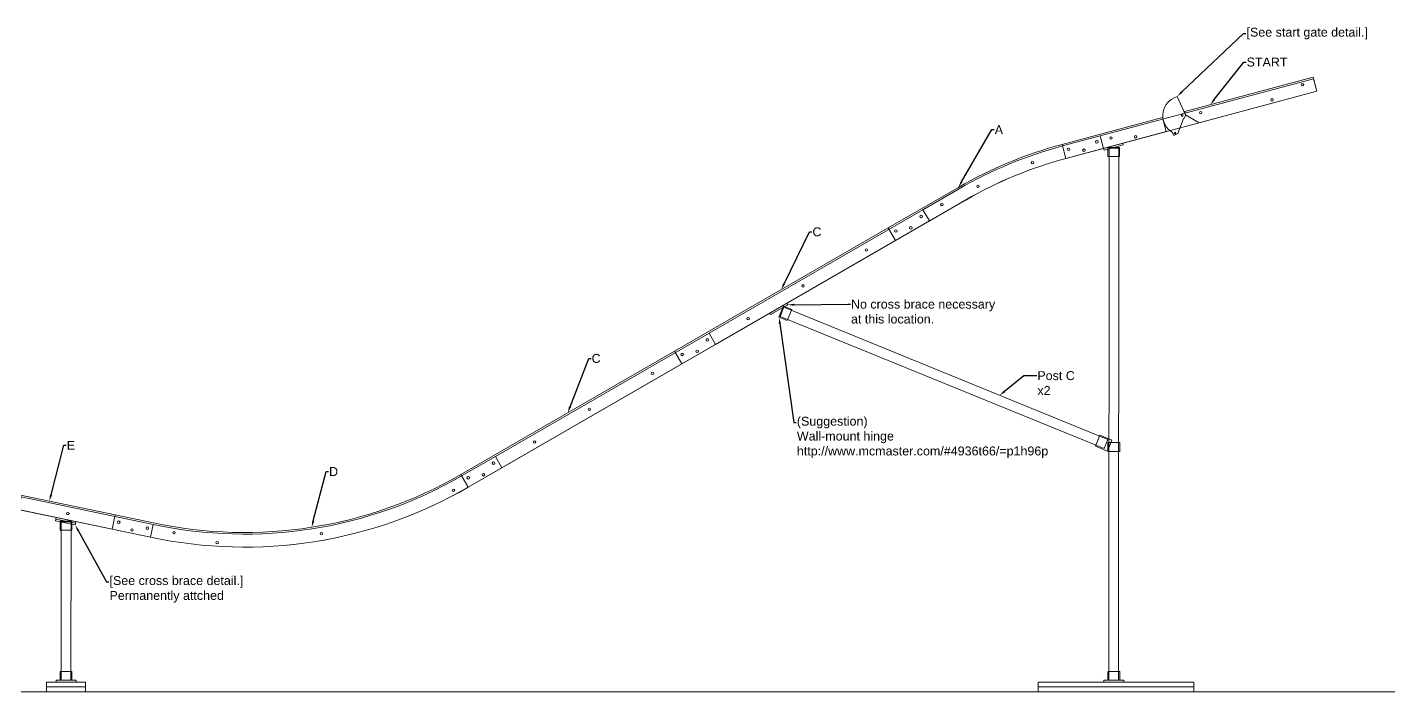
# Model space of a CAD drawing. Header units: millimetres. Extents: x 0 to 39105, y 0 to 9815.
# Drawn here: x 28908 to 34232, y 3670 to 6268 of the extents above; entities that cross this region are included whole.
import ezdxf
from ezdxf import colors
from ezdxf.entities.mleader import LeaderData, LeaderLine
from ezdxf.math import Vec2, Vec3

# ---------------------------------------------------------------- set-up
doc = ezdxf.new("R2010")
doc.units = ezdxf.units.MM
for name, color, linetype, lineweight in [('newTrack', 7, 'Continuous', 20), ('notes', 7, 'Continuous', 20), ('registration marking', 7, 'Continuous', 20)]:
    doc.layers.add(name, color=color, linetype=linetype, lineweight=lineweight)
doc.styles.add('Arial', font='arial.ttf')

# ---------------------------------------------------------------- blocks, each defined once
blk = doc.blocks.new('*U24')
at = {"layer": 'newTrack'}
blk.add_circle((0, 0), 0.2, dxfattribs=at)
blk = doc.blocks.new('attachmentPoints_0.4_diameter')
for p in [(-2.25, 0.75), (0, 0), (2.25, 0.75)]:
    blk.add_blockref('*U24', p)
blk = doc.blocks.new('A2')
at = {"layer": 'newTrack'}
blk.add_lwpolyline([(1551.68, -1549.83), (1556.83, -1546.86), (1562.47, -1543.61, -0.065543), (1578.44, -1536.99), (1579.03, -1539.16, 0.065543), (1563.59, -1545.55), (1557.96, -1548.81), (1552.81, -1551.78)], format="xyb", close=True, dxfattribs=at)
at = {"layer": 'registration marking', "color": 7, "transparency": 33554687}
for centre in [(1573.88, -1539.8), (1565.48, -1543.45), (1559.93, -1546.26)]:
    blk.add_circle(centre, 0.19, dxfattribs=at)
at = {"rotation": 29.99999995973561}
blk.add_blockref('attachmentPoints_0.4_diameter', (1555.16, -1549.85), dxfattribs=at)
blk = doc.blocks.new('A1')
at = {"layer": 'newTrack'}
blk.add_lwpolyline([(1540.05, -1538.54), (1539.05, -1536.81), (1544.63, -1533.58, -0.065543), (1560.55, -1526.99), (1566.35, -1525.44), (1566.86, -1527.37), (1561.07, -1528.92, 0.065543), (1545.63, -1535.32)], format="xyb", close=True, dxfattribs=at)
at = {"layer": 'registration marking', "color": 7, "transparency": 33554687}
for centre in [(1555.93, -1529.56), (1547.53, -1533.21), (1541.98, -1536.02)]:
    blk.add_circle(centre, 0.19, dxfattribs=at)
at = {"rotation": 15.00000002089087}
blk.add_blockref('attachmentPoints_0.4_diameter', (1563.84, -1527.66), dxfattribs=at)
blk = doc.blocks.new('C1')
at = {"layer": 'newTrack'}
blk.add_lwpolyline([(1541.11, -1570.67), (1508.2, -1589.67), (1507.2, -1587.94), (1540.11, -1568.94)], close=True, dxfattribs=at)
at = {"layer": 'registration marking', "color": 7, "transparency": 33554687}
for centre in [(1531.39, -1575.14), (1521.66, -1580.67), (1513.22, -1585.71)]:
    blk.add_circle(centre, 0.19, dxfattribs=at)
at = {"rotation": 29.99999995973561}
blk.add_blockref('attachmentPoints_0.4_diameter', (1538.26, -1571.74), dxfattribs=at)
blk = doc.blocks.new('C2')
at = {"layer": 'newTrack'}
blk.add_lwpolyline([(1485.86, -1583.83), (1518.77, -1564.83), (1519.9, -1566.78), (1486.99, -1585.78)], close=True, dxfattribs=at)
at = {"layer": 'registration marking', "color": 7, "transparency": 33554687}
for centre in [(1515.38, -1568.25), (1505.65, -1573.78), (1497.2, -1578.82)]:
    blk.add_circle(centre, 0.19, dxfattribs=at)
at = {"rotation": 29.99999995973561}
blk.add_blockref('attachmentPoints_0.4_diameter', (1489.34, -1583.85), dxfattribs=at)
blk = doc.blocks.new('D1')
at = {"layer": 'newTrack'}
blk.add_lwpolyline([(1504.86, -1453.9, 0.186063), (1552.35, -1446.45), (1557.54, -1443.45), (1558.54, -1445.18), (1553.35, -1448.18, -0.186038), (1504.44, -1455.86), (1504.85, -1453.9)], format="xyb", close=True, dxfattribs=at)
at = {"layer": 'registration marking', "color": 7, "transparency": 33554687}
for centre in [(1551.09, -1448.65), (1508.08, -1455.18), (1514.72, -1456.71), (1530.76, -1455.34)]:
    blk.add_circle(centre, 0.19, dxfattribs=at)
at = {"rotation": 29.99999995973561}
blk.add_blockref('attachmentPoints_0.4_diameter', (1555.7, -1446.25), dxfattribs=at)
blk = doc.blocks.new('D2')
at = {"layer": 'newTrack'}
blk.add_lwpolyline([(1438.09, -1496.21), (1432.21, -1494.98), (1432.67, -1492.78), (1438.55, -1494.01, 0.186066), (1485.86, -1486.58), (1486.99, -1488.53, -0.186038)], format="xyb", close=True, dxfattribs=at)
at = {"layer": 'registration marking', "color": 7, "transparency": 33554687}
for centre in [(1484.73, -1489), (1441.72, -1495.52), (1464.4, -1495.69), (1448.36, -1497.06)]:
    blk.add_circle(centre, 0.19, dxfattribs=at)
at = {"rotation": 348.2202802125964}
blk.add_blockref('attachmentPoints_0.4_diameter', (1435.25, -1495.11), dxfattribs=at)
blk = doc.blocks.new('E1')
at = {"layer": 'newTrack'}
blk.add_lwpolyline([(1438.49, -1591.5), (1418.19, -1587.27), (1417.79, -1589.23), (1438.09, -1593.46), (1438.49, -1591.5)], dxfattribs=at)
at = {"layer": 'registration marking', "color": 7, "transparency": 33554687}
blk.add_circle((1425.36, -1589.84), 0.19, dxfattribs=at)
at = {"rotation": 348.2202802125964}
blk.add_blockref('attachmentPoints_0.4_diameter', (1435.25, -1592.36), dxfattribs=at)
blk = doc.blocks.new('E2')
at = {"layer": 'newTrack'}
blk.add_lwpolyline([(1389.4, -1560.52), (1388.94, -1562.73), (1409.24, -1566.96), (1409.7, -1564.76)], close=True, dxfattribs=at)
at = {"layer": 'registration marking', "color": 7, "transparency": 33554687}
blk.add_circle((1402.39, -1564.56), 0.19, dxfattribs=at)
at = {"rotation": 348.2202802125964}
blk.add_blockref('attachmentPoints_0.4_diameter', (1391.98, -1562.85), dxfattribs=at)
blk = doc.blocks.new('BASE-BLOCK')
at = {"layer": 'notes'}
for points in [[(1157.03, -575.46), (1163.03, -575.46), (1163.03, -574.71), (1157.03, -574.71)], [(1157.03, -576.21), (1163.03, -576.21), (1163.03, -575.46), (1157.03, -575.46)]]:
    blk.add_lwpolyline(points, close=True, dxfattribs=at)
blk = doc.blocks.new('BASE-BLOCK_24INCH')
at = {"layer": 'notes'}
for p, q in [((1649.15, -561.89), (1625.15, -561.89)), ((1625.15, -561.89), (1625.15, -562.64)), ((1625.15, -562.64), (1649.15, -562.64)), ((1649.15, -562.64), (1625.15, -562.64)), ((1625.15, -562.64), (1625.15, -563.39)), ((1625.15, -563.39), (1649.15, -563.39)), ((1649.15, -563.39), (1625.15, -563.39)), ((1649.15, -562.64), (1649.15, -561.89)), ((1649.15, -563.39), (1649.15, -562.64))]:
    blk.add_line(p, q, dxfattribs=at)
blk = doc.blocks.new('START_1')
at = {"layer": 'newTrack', "color": 7, "linetype": 'Continuous', "lineweight": 5, "transparency": 33554687}
blk.add_lwpolyline([(1657.04, -457.27), (1638.29, -457.27), (1636.57, -455.55), (1636.57, -455.02), (1657.04, -455.02), (1657.04, -457.27), (1657.04, -455.02)], dxfattribs=at)
at = {"layer": 'registration marking', "color": 7, "linetype": 'Continuous', "lineweight": 5, "transparency": 33554687}
for centre in [(1638.89, -455.82), (1650.02, -456.76), (1655.16, -455.71)]:
    blk.add_circle(centre, 0.187, dxfattribs=at)
blk = doc.blocks.new('START_2')
at = {"color": 7, "linetype": 'Continuous', "lineweight": 5, "transparency": 33554687}
blk.add_circle((1624.28, -436.85), 0.188, dxfattribs=at)
at = {"layer": 'newTrack', "color": 7, "linetype": 'Continuous', "lineweight": 5, "transparency": 33554687}
blk.add_line((1632.75, -438.1), (1622.77, -438.1), dxfattribs=at)
blk.add_lwpolyline([(1616.77, -435.85), (1632.75, -435.85), (1632.75, -438.1), (1616.77, -438.1)], close=True, dxfattribs=at)
at = {"layer": 'registration marking', "color": 7, "linetype": 'Continuous', "lineweight": 5, "transparency": 33554687}
for centre in [(1624.28, -436.85), (1627.99, -437.66)]:
    blk.add_circle(centre, 0.187, dxfattribs=at)
blk.add_blockref('attachmentPoints_0.4_diameter', (1619.77, -437.6))
blk = doc.blocks.new('START_3')
at = {"color": 7, "linetype": 'Continuous', "lineweight": 5, "transparency": 33554687}
blk.add_circle((1631.6, -433.73), 0.128, dxfattribs=at)
at = {"layer": 'newTrack', "color": 7, "linetype": 'Continuous', "lineweight": 5, "transparency": 33554687}
blk.add_lwpolyline([(1652.6, -433.48), (1652.6, -435.48), (1618.6, -435.48), (1618.6, -433.48)], close=True, dxfattribs=at)
at = {"layer": 'registration marking', "color": 7, "linetype": 'Continuous', "lineweight": 5, "transparency": 33554687}
for centre, radius in [((1634.46, -434.03), 0.187), ((1650.72, -433.92), 0.187), ((1620.11, -434.23), 0.188), ((1620.11, -434.23), 0.187), ((1623.83, -435.03), 0.187), ((1645.58, -434.97), 0.187)]:
    blk.add_circle(centre, radius, dxfattribs=at)
blk = doc.blocks.new('START_4')
at = {"color": 7, "linetype": 'Continuous', "lineweight": 5, "transparency": 33554687}
blk.add_lwpolyline([(1633.99, -453.25), (1634.07, -453.75), (1634.75, -453.63), (1636.19, -451.62, 0.414214), (1636.6, -451.04), (1636.11, -448.09), (1635.61, -448.17, 0.610914)], format="xyb", close=True, dxfattribs=at)
for centre, radius in [((1636.11, -451.13), 0.128), ((1634.34, -453.45), 0.125)]:
    blk.add_circle(centre, radius, dxfattribs=at)

msp = doc.modelspace()

# ---------------------------------------------------------------- linework, layer by layer
at = {"lineweight": 20}
msp.add_line((20247.1, 3669.6), (35709.2, 3669.6), dxfattribs=at)
for points in [[(33133.1, 5798.2), (33133.1, 5763.3), (33179.4, 5763.3), (33179.4, 5798.2)], [(33176.1, 5795.3), (33175.6, 3714.5), (33137.5, 3714.5), (33138, 5795.3)], [(31810.5, 5150.4), (31813.8, 5144.4), (31881.8, 5182.9), (31878.5, 5188.8)], [(31847.3, 5135), (31879.7, 5121.8), (31897.1, 5164.7), (31864.8, 5177.8)], [(31866.1, 5173.1), (33133.4, 4656), (33119, 4620.7), (31851.7, 5137.8)], [(33149.1, 4653.1), (33102.4, 4672.9), (33084.9, 4630), (33131.6, 4610.3)], [(33179.9, 4609.3), (33180.1, 4644.2), (33133.8, 4644.4), (33133.6, 4609.5)], [(29019.7, 4344.7), (29018.3, 4338), (29094.8, 4322.1), (29096.1, 4328.7)], [(29021.1, 4351.3), (29019.7, 4344.7), (29096.1, 4328.7), (29097.5, 4335.4)], [(29036.2, 4336.6), (29036.2, 4301.7), (29082.5, 4301.7), (29082.5, 4336.6)], [(29079.1, 4333.7), (29078.7, 3714.5), (29040.6, 3714.5), (29041, 4333.7)], [(29082.8, 3714.5), (29082.8, 3749.4), (29036.5, 3749.4), (29036.5, 3714.5)], [(33179.7, 3714.5), (33179.7, 3749.4), (33133.4, 3749.4), (33133.4, 3714.5)], [(29098.7, 3707.7), (29098.7, 3714.5), (29020.7, 3714.5), (29020.7, 3707.7)], [(33195.6, 3707.7), (33195.6, 3714.5), (33117.5, 3714.5), (33117.5, 3707.7)]]:
    msp.add_lwpolyline(points, close=True, dxfattribs=at)
at = {"layer": 'newTrack', "lineweight": 20}
msp.add_lwpolyline([(33116.8, 5794.7), (33118.6, 5788.1), (33194, 5808.2), (33192.3, 5814.8)], close=True, dxfattribs=at)

# ---------------------------------------------------------------- block references
at = {"layer": 'newTrack', "lineweight": 20, "xscale": 25.4, "yscale": 25.4, "zscale": 25.4, "rotation": 14.99999999999672}
for name, p in [('START_1', (-9709.8, 6343.6)), ('START_3', (-9457.7, 5838.2)), ('START_4', (-9682.5, 6235.5)), ('START_2', (-9577.1, 5875.2))]:
    msp.add_blockref(name, p, dxfattribs=at)
at = {"layer": 'newTrack', "lineweight": 20, "xscale": 25.4, "yscale": 25.4, "zscale": 25.4}
for name, p in [('A2', (-7137.7, 44849.9)), ('A1', (-6681.5, 44589.8)), ('C1', (-6708.5, 45405.9)), ('C2', (-6301.8, 45230.9)), ('C1', (-7544.4, 44923.3)), ('C2', (-7137.7, 44748.3)), ('D1', (-8823.2, 41253.3)), ('D2', (-7137.7, 42278.1)), ('E2', (-6554.2, 44106.3)), ('E1', (-7137.7, 44748.3))]:
    msp.add_blockref(name, p, dxfattribs=at)
at = {"layer": 'notes', "lineweight": 20, "transparency": 33554687, "xscale": 25.4, "yscale": 25.4, "zscale": 25.4}
for name, p in [('BASE-BLOCK', (-405, 18305.3)), ('BASE-BLOCK_24INCH', (-8418.2, 17979.7))]:
    msp.add_blockref(name, p, dxfattribs=at)

# ---------------------------------------------------------------- leaders
at = {"layer": 'notes', "lineweight": 20, "transparency": 33554687}
ml = msp.add_multileader_mtext('Standard', dxfattribs=at)
ml.set_content('[See start gate detail.]', color=256, style='Arial')
ml.set_leader_properties()
ml.build(insert=Vec2(0, 0))
ml.multileader.update_dxf_attribs({"text_right_attachment_type": 6, "dogleg_length": 0.36, "arrow_head_size": 25.4})
ctx = ml.context
ctx.base_point, ctx.char_height, ctx.arrow_head_size, ctx.landing_gap_size, ctx.plane_origin = Vec3(33673.5, 6244), 34.925, 25.4, 2.29, Vec3(33399.7, 6598.1)
ctx.right_attachment = 6
notes = []
notes.append((ctx, [(0, (1, 1, 0), (33664.3, 6244), (1, 0), 9.14, [(0, [(33404.3, 5997.7)], 0, [])])]))
ctx.mtext.insert, ctx.mtext.flow_direction = Vec3(33675.8, 6266.6), 5
ml = msp.add_multileader_mtext('Standard', dxfattribs=at)
ml.set_content('START', color=256, style='Arial')
ml.set_leader_properties()
ml.build(insert=Vec2(0, 0))
ml.multileader.update_dxf_attribs({"text_right_attachment_type": 6, "dogleg_length": 0.36, "arrow_head_size": 25.4})
ctx = ml.context
ctx.base_point, ctx.char_height, ctx.arrow_head_size, ctx.landing_gap_size, ctx.plane_origin = Vec3(33673.7, 6132.2), 34.92, 25.4, 2.29, Vec3(33286.9, 6486.3)
ctx.right_attachment = 6
notes.append((ctx, [(0, (1, 1, 0), (33664.6, 6132.2), (1, 0), 9.14, [(0, [(33533.9, 5965.6)], 0, [])])]))
ctx.mtext.insert, ctx.mtext.flow_direction = Vec3(33676, 6149.9), 5
ml = msp.add_multileader_mtext('Standard', dxfattribs=at)
ml.set_content('A', color=256, style='Arial')
ml.set_leader_properties()
ml.build(insert=Vec2(0, 0))
ml.multileader.update_dxf_attribs({"text_right_attachment_type": 6, "dogleg_length": 0.36, "arrow_head_size": 25.4})
ctx = ml.context
ctx.base_point, ctx.char_height, ctx.arrow_head_size, ctx.landing_gap_size, ctx.plane_origin = Vec3(32688.8, 5868.1), 34.9, 25.4, 2.29, Vec3(32301.9, 6222.2)
ctx.right_attachment = 6
notes.append((ctx, [(0, (1, 1, 0), (32679.6, 5868.1), (1, 0), 9.14, [(0, [(32549, 5642.3)], 0, [])])]))
ctx.mtext.insert, ctx.mtext.flow_direction = Vec3(32691.1, 5885.5), 5
ml = msp.add_multileader_mtext('Standard', dxfattribs=at)
ml.set_content('C', color=256, style='Arial')
ml.set_leader_properties()
ml.build(insert=Vec2(0, 0))
ml.multileader.update_dxf_attribs({"text_right_attachment_type": 6, "dogleg_length": 0.36, "arrow_head_size": 25.4})
ctx = ml.context
ctx.base_point, ctx.char_height, ctx.arrow_head_size, ctx.landing_gap_size, ctx.plane_origin = Vec3(31976.1, 5468), 34.9, 25.4, 2.29, Vec3(31589.2, 5822.1)
ctx.right_attachment = 6
notes.append((ctx, [(0, (1, 1, 0), (31966.9, 5468), (1, 0), 9.14, [(0, [(31856, 5242.2)], 0, [])])]))
ctx.mtext.insert, ctx.mtext.flow_direction = Vec3(31978.4, 5485.7), 5
ml = msp.add_multileader_mtext('Standard', dxfattribs=at)
ml.set_content('No cross brace necessary at this location.', color=256, style='Arial')
ml.set_leader_properties()
ml.build(insert=Vec2(0, 0))
ml.multileader.update_dxf_attribs({"text_right_attachment_type": 6, "dogleg_length": 0.36, "arrow_head_size": 25.4})
ctx = ml.context
ctx.base_point, ctx.char_height, ctx.arrow_head_size, ctx.landing_gap_size, ctx.plane_origin = Vec3(32126.7, 5185.3), 34.925, 25.4, 2.29, Vec3(31975.8, 5312)
ctx.right_attachment = 6
notes.append((ctx, [(0, (1, 1, 0), (32117.6, 5185.3), (1, 0), 9.14, [(0, [(31881.8, 5182.9)], 0, [])])]))
ctx.mtext.insert, ctx.mtext.width, ctx.mtext.flow_direction = Vec3(32129, 5203), 592.329, 5
ml = msp.add_multileader_mtext('Standard', dxfattribs=at)
ml.set_content('(Suggestion)\\PWall-mount hinge\\Phttp://www.mcmaster.com/#4936t66/=p1h96p', color=256, style='Arial')
ml.set_leader_properties()
ml.build(insert=Vec2(0, 0))
ml.multileader.update_dxf_attribs({"text_right_attachment_type": 6, "dogleg_length": 0.36, "arrow_head_size": 25.4})
ctx = ml.context
ctx.base_point, ctx.char_height, ctx.arrow_head_size, ctx.landing_gap_size, ctx.plane_origin = Vec3(31915.1, 4723), 34.925, 25.4, 2.29, Vec3(31764.2, 4849.7)
ctx.right_attachment = 6
notes.append((ctx, [(0, (1, 1, 0), (31906, 4723), (1, 0), 9.14, [(0, [(31847.3, 5135)], 0, [])])]))
ctx.mtext.insert, ctx.mtext.flow_direction = Vec3(31917.4, 4745.3), 5
ml = msp.add_multileader_mtext('Standard', dxfattribs=at)
ml.set_content('C', color=256, style='Arial')
ml.set_leader_properties()
ml.build(insert=Vec2(0, 0))
ml.multileader.update_dxf_attribs({"text_right_attachment_type": 6, "dogleg_length": 0.36, "arrow_head_size": 25.4})
ctx = ml.context
ctx.base_point, ctx.char_height, ctx.arrow_head_size, ctx.landing_gap_size, ctx.plane_origin = Vec3(31112.4, 4973), 34.9, 25.4, 2.29, Vec3(30725.6, 5327.2)
ctx.right_attachment = 6
notes.append((ctx, [(0, (1, 1, 0), (31103.3, 4973), (1, 0), 9.14, [(0, [(31021.3, 4760.3)], 0, [])])]))
ctx.mtext.insert, ctx.mtext.flow_direction = Vec3(31114.7, 4990.8), 5
ml = msp.add_multileader_mtext('Standard', dxfattribs=at)
ml.set_content('Post C\\Px2', color=256, style='Arial')
ml.set_leader_properties()
ml.build(insert=Vec2(0, 0))
ml.multileader.update_dxf_attribs({"text_right_attachment_type": 6, "dogleg_length": 2, "arrow_head_size": 25.4})
ctx = ml.context
ctx.base_point, ctx.char_height, ctx.arrow_head_size, ctx.landing_gap_size, ctx.plane_origin = Vec3(32855.6, 4905.9), 34.92, 25.4, 2.29, Vec3(32636.8, 5032.6)
ctx.right_attachment = 6
notes.append((ctx, [(0, (1, 1, 0), (32804.8, 4905.9), (1, 0), 50.8, [(0, [(32710.1, 4828.7)], 0, [])])]))
ctx.mtext.insert, ctx.mtext.flow_direction = Vec3(32857.9, 4923.4), 5
ml = msp.add_multileader_mtext('Standard', dxfattribs=at)
ml.set_content('E', color=256, style='Arial')
ml.set_leader_properties()
ml.build(insert=Vec2(0, 0))
ml.multileader.update_dxf_attribs({"text_right_attachment_type": 6, "dogleg_length": 0.36, "arrow_head_size": 25.4})
ctx = ml.context
ctx.base_point, ctx.char_height, ctx.arrow_head_size, ctx.landing_gap_size, ctx.plane_origin = Vec3(29060.3, 4633.4), 34.9, 25.4, 2.29, Vec3(28673.5, 5110.7)
ctx.right_attachment = 6
notes.append((ctx, [(0, (1, 1, 0), (29051.2, 4633.4), (1, 0), 9.14, [(0, [(28994.4, 4415.3)], 0, [])])]))
ctx.mtext.insert, ctx.mtext.flow_direction = Vec3(29062.6, 4650.8), 5
ml = msp.add_multileader_mtext('Standard', dxfattribs=at)
ml.set_content('D', color=256, style='Arial')
ml.set_leader_properties()
ml.build(insert=Vec2(0, 0))
ml.multileader.update_dxf_attribs({"text_right_attachment_type": 6, "dogleg_length": 0.36, "arrow_head_size": 25.4})
ctx = ml.context
ctx.base_point, ctx.char_height, ctx.arrow_head_size, ctx.landing_gap_size, ctx.plane_origin = Vec3(30085.9, 4531), 34.9, 25.4, 2.29, Vec3(29699, 5008.3)
ctx.right_attachment = 6
notes.append((ctx, [(0, (1, 1, 0), (30076.8, 4531), (1, 0), 9.14, [(0, [(30020, 4312.9)], 0, [])])]))
ctx.mtext.insert, ctx.mtext.flow_direction = Vec3(30088.2, 4548.4), 5
ml = msp.add_multileader_mtext('Standard', dxfattribs=at)
ml.set_content('[See cross brace detail.]\\PPermanently attched', color=256, style='Arial')
ml.set_leader_properties()
ml.build(insert=Vec2(0, 0))
ml.multileader.update_dxf_attribs({"text_right_attachment_type": 6, "dogleg_length": 0.36, "arrow_head_size": 25.4})
ctx = ml.context
ctx.base_point, ctx.char_height, ctx.arrow_head_size, ctx.landing_gap_size, ctx.plane_origin = Vec3(29227.2, 4099.5), 34.925, 25.4, 2.29, Vec3(29076.3, 4226.2)
ctx.right_attachment = 6
notes.append((ctx, [(0, (1, 1, 0), (29218.1, 4099.5), (1, 0), 9.14, [(0, [(29094.8, 4322.1)], 0, [])])]))
ctx.mtext.insert, ctx.mtext.flow_direction = Vec3(29229.5, 4122.1), 5
for ctx, leaders in notes:
    for number, flags, end, landing, length, lines in leaders:
        leader = LeaderData()
        leader.index, (leader.has_last_leader_line, leader.has_dogleg_vector, leader.attachment_direction) = number, flags
        leader.last_leader_point, leader.dogleg_vector, leader.dogleg_length = Vec3(end), Vec3(landing), length
        for number, points, colour, breaks in lines:
            line = LeaderLine()
            line.index, line.vertices, line.color, line.breaks = number, Vec3.list(points), colors.encode_raw_color(colour), breaks
            leader.lines.append(line)
        ctx.leaders.append(leader)

doc.saveas('drawing.dxf')
